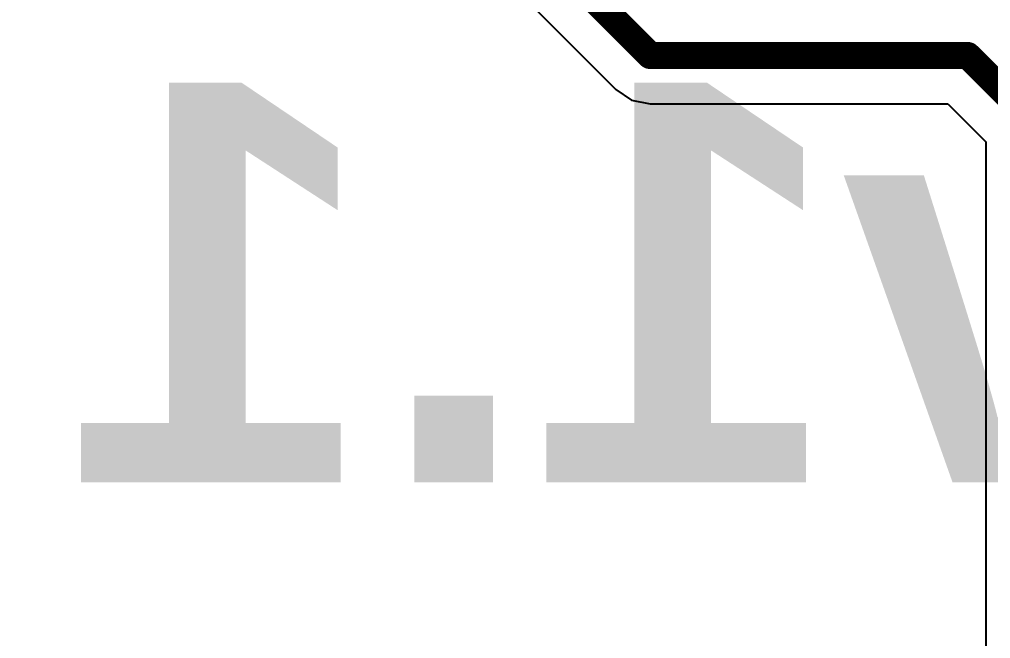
# Model space of a CAD drawing. Header units: inches. Extents: x -2.7 to 10.9, y -2.9 to 7.4.
# Drawn here: x -1.8671 to -1.58, y -1.8773 to -1.6942 of the extents above; entities that cross this region are included whole.
import ezdxf

# ---------------------------------------------------------------- set-up
doc = ezdxf.new("R2010")
doc.units = ezdxf.units.IN
doc.header["$MEASUREMENT"] = 0
for name, color, linetype in [('Board Outline', 216, 'Continuous'), ('Bottom Layer', 5, 'Continuous'), ('Bottom Overlay', 54, 'Continuous')]:
    doc.layers.add(name, color=color, linetype=linetype)
doc.styles.add('Arial_Bold', font='', dxfattribs={"height": 0.2})
doc.styles.get('Arial_Bold').set_extended_font_data('Arial', bold=True)

msp = doc.modelspace()

# ---------------------------------------------------------------- linework, layer by layer
at = {"layer": 'Board Outline'}
msp.add_lwpolyline([(2.84412, -0.24125, 0.005, 0.005, -0.741893), (-2.49969, -1.37795, 0.005, 0.005, 0)], format="xyseb", dxfattribs=at)
at = {"layer": 'Bottom Layer'}
for p, q in [((-1.72404, -1.68165), (-1.69071, -1.71499)), ((-1.69071, -1.71499), (-1.69071, -1.71499)), ((-1.69071, -1.71499), (-1.68608, -1.71808)), ((-1.68608, -1.71808), (-1.68061, -1.71917)), ((-1.68061, -1.71917), (-1.68061, -1.71917)), ((-1.68061, -1.71917), (-1.59264, -1.71917)), ((-1.59264, -1.71917), (-1.58138, -1.73042)), ((-1.58138, -1.73042), (-1.58138, -2.33135))]:
    msp.add_line(p, q, dxfattribs=at)
for points in [[(-1.71395, -1.67155, 0.008, 0.008, 0), (-1.68061, -1.70489, 0.008, 0.008, 0)], [(-1.68061, -1.70489, 0.008, 0.008, 0), (-1.58673, -1.70489, 0.008, 0.008, 0)], [(-1.58673, -1.70489, 0.008, 0.008, 0), (-1.56711, -1.72451, 0.008, 0.008, 0)]]:
    msp.add_lwpolyline(points, format="xyseb", dxfattribs=at)
for points in [[(-1.68261, -1.70489, 0.004, 0.004, 1), (-1.67861, -1.70489, 0.004, 0.004, 1)], [(-1.68261, -1.70489, 0.004, 0.004, 1), (-1.67861, -1.70489, 0.004, 0.004, 1)], [(-1.58873, -1.70489, 0.004, 0.004, 1), (-1.58473, -1.70489, 0.004, 0.004, 1)], [(-1.58873, -1.70489, 0.004, 0.004, 1), (-1.58473, -1.70489, 0.004, 0.004, 1)]]:
    msp.add_lwpolyline(points, format="xyseb", close=True, dxfattribs=at)

# ---------------------------------------------------------------- texts
at = {"layer": 'Bottom Overlay', "style": 'Arial_Bold', "text_generation_flag": 2}
msp.add_text('Rev-v1.1', height=0.11811, dxfattribs=at).set_placement((-1.17475, -1.83104))

doc.saveas('drawing.dxf')
